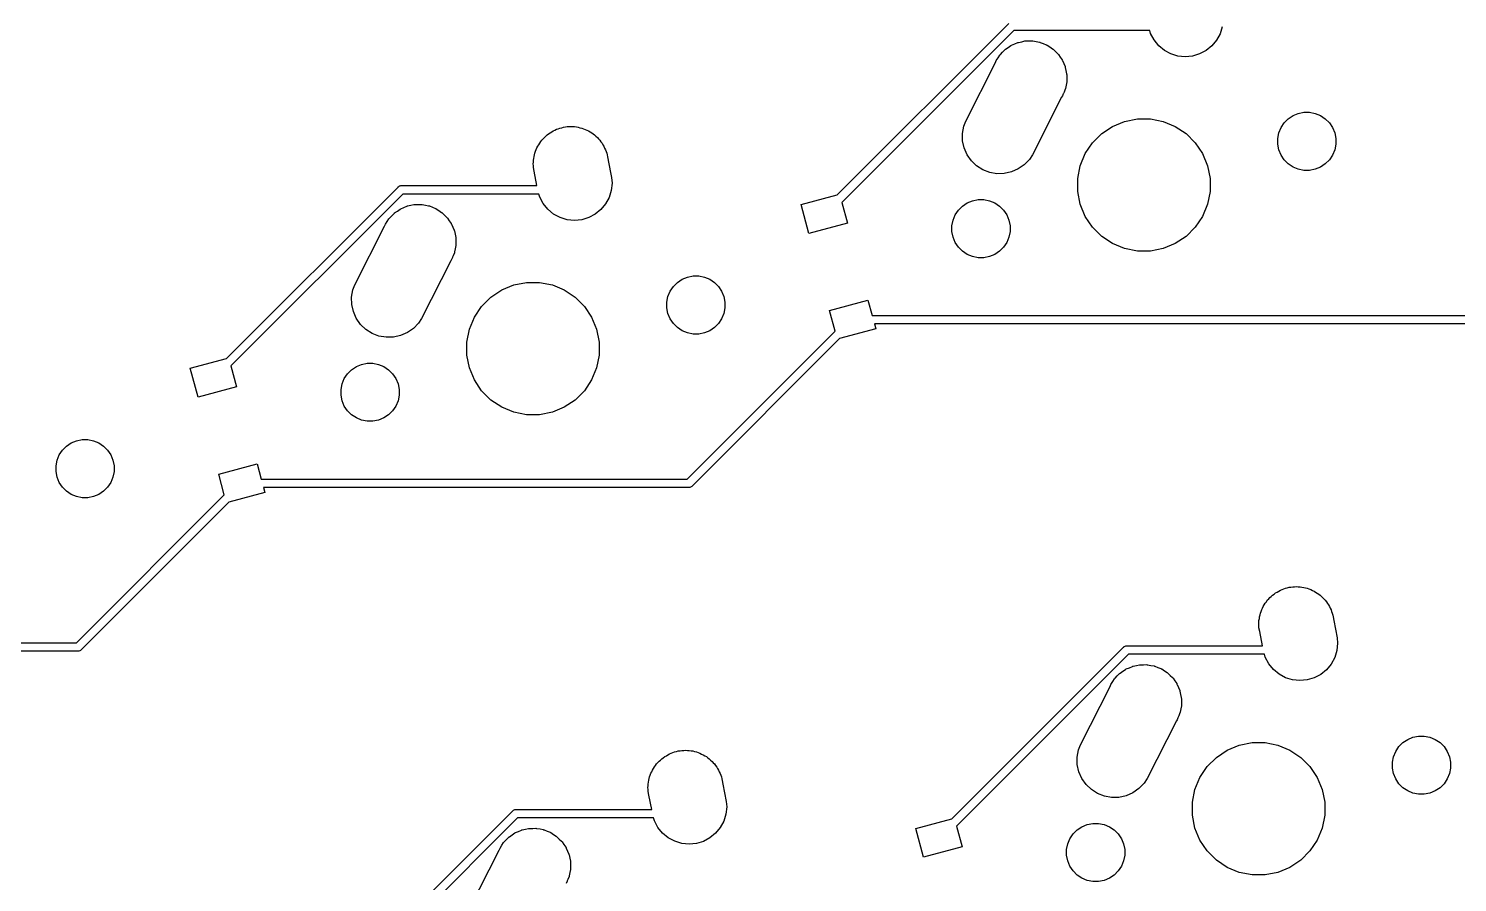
# Model space of a CAD drawing. Extents: x -26.1 to -7.5, y -7.6 to -2.3.
# Drawn here: x -12.847 to -11.153, y -5.141 to -4.128 of the extents above; entities that cross this region are included whole.
import ezdxf

# ---------------------------------------------------------------- set-up
doc = ezdxf.new("R2010")
doc.units = 0
doc.header["$MEASUREMENT"] = 0
doc.layers.add('BLACK', color=7, linetype='CONTINUOUS')

msp = doc.modelspace()

# ---------------------------------------------------------------- linework, layer by layer
at = {"layer": 'BLACK', "linetype": 'CONTINUOUS'}
for p, q in [((-11.8884, -4.32536), (-11.6849, -4.12182)), ((-11.6791, -4.13018), (-11.883, -4.33411)), ((-11.5178, -4.13018), (-11.6791, -4.13018)), ((-11.5168, -4.1338), (-11.5178, -4.13018)), ((-11.5127, -4.14151), (-11.5168, -4.1338)), ((-11.4345, -4.13408), (-11.4387, -4.14176)), ((-11.432, -4.12574), (-11.4345, -4.13408)), ((-11.6889, -4.15247), (-11.6856, -4.15031)), ((-11.6856, -4.15031), (-11.6824, -4.14808)), ((-11.6824, -4.14808), (-11.682, -4.14789)), ((-11.682, -4.14789), (-11.6816, -4.14763)), ((-11.6816, -4.14763), (-11.678, -4.14614)), ((-11.678, -4.14614), (-11.6744, -4.14457)), ((-11.6744, -4.14457), (-11.674, -4.14447)), ((-11.674, -4.14447), (-11.6735, -4.14429)), ((-11.6735, -4.14429), (-11.6697, -4.14353)), ((-11.6697, -4.14353), (-11.6659, -4.14269)), ((-11.6659, -4.14269), (-11.6655, -4.14268)), ((-11.6655, -4.14268), (-11.665, -4.14258)), ((-11.665, -4.14258), (-11.6611, -4.14258)), ((-11.6611, -4.14258), (-11.6572, -4.1425)), ((-11.6572, -4.1425), (-11.6567, -4.14258)), ((-11.6567, -4.14258), (-11.6563, -4.14258)), ((-11.6563, -4.14258), (-11.6524, -4.14334)), ((-11.6524, -4.14334), (-11.6486, -4.14402)), ((-11.6486, -4.14402), (-11.6482, -4.14419)), ((-11.6482, -4.14419), (-11.6477, -4.14429)), ((-11.6477, -4.14429), (-11.6441, -4.14578)), ((-11.6441, -4.14578), (-11.6405, -4.14719)), ((-11.6405, -4.14719), (-11.6401, -4.14744)), ((-11.6401, -4.14744), (-11.6396, -4.14763)), ((-11.6396, -4.14763), (-11.6364, -4.14979)), ((-11.6364, -4.14979), (-11.6331, -4.15188)), ((-11.5072, -4.14828), (-11.5127, -4.14151)), ((-11.5004, -4.15383), (-11.5072, -4.14828)), ((-11.4442, -4.14849), (-11.451, -4.154)), ((-11.4387, -4.14176), (-11.4442, -4.14849)), ((-11.736, -4.23765), (-11.7009, -4.16835)), ((-11.7009, -4.16835), (-11.6999, -4.1659)), ((-11.6999, -4.1659), (-11.6977, -4.16266)), ((-11.6977, -4.16266), (-11.6956, -4.15938)), ((-11.6956, -4.15938), (-11.6953, -4.15904)), ((-11.6953, -4.15904), (-11.695, -4.15864)), ((-11.695, -4.15864), (-11.6923, -4.15589)), ((-11.6923, -4.15589), (-11.6896, -4.15308)), ((-11.6896, -4.15308), (-11.6892, -4.15281)), ((-11.6892, -4.15281), (-11.6889, -4.15247)), ((-11.6331, -4.15188), (-11.6328, -4.15221)), ((-11.6328, -4.15221), (-11.6324, -4.15247)), ((-11.6324, -4.15247), (-11.6296, -4.15522)), ((-11.6296, -4.15522), (-11.6268, -4.15791)), ((-11.6268, -4.15791), (-11.6266, -4.1583)), ((-11.6266, -4.1583), (-11.6262, -4.15864)), ((-11.6262, -4.15864), (-11.6241, -4.16188)), ((-11.6241, -4.16188), (-11.6218, -4.16506)), ((-11.6218, -4.16506), (-11.6216, -4.1655)), ((-11.6216, -4.1655), (-11.6214, -4.1659)), ((-11.6214, -4.1659), (-11.6199, -4.16949)), ((-11.4927, -4.15797), (-11.5004, -4.15383)), ((-11.4844, -4.16053), (-11.4927, -4.15797)), ((-11.4757, -4.16142), (-11.4844, -4.16053)), ((-11.467, -4.16059), (-11.4757, -4.16142)), ((-11.4587, -4.15809), (-11.467, -4.16059)), ((-11.451, -4.154), (-11.4587, -4.15809)), ((-11.6199, -4.16949), (-11.6183, -4.17305)), ((-11.6183, -4.17305), (-11.6182, -4.17352)), ((-11.6182, -4.17352), (-11.618, -4.17396)), ((-11.618, -4.17396), (-11.6173, -4.17777)), ((-11.6173, -4.17777), (-11.6164, -4.18157)), ((-11.6164, -4.18157), (-11.6164, -4.18204)), ((-11.6164, -4.18204), (-11.6163, -4.18251)), ((-11.6163, -4.18251), (-11.6163, -4.1864)), ((-11.618, -4.19979), (-11.6195, -4.20339)), ((-11.6179, -4.19933), (-11.618, -4.19979)), ((-11.6178, -4.19888), (-11.6179, -4.19933)), ((-11.6171, -4.19505), (-11.6178, -4.19888)), ((-11.6163, -4.19124), (-11.6171, -4.19505)), ((-11.6163, -4.1864), (-11.6162, -4.19029)), ((-11.6162, -4.19029), (-11.6163, -4.19076)), ((-11.6163, -4.19076), (-11.6163, -4.19124)), ((-11.6223, -4.20928), (-11.657, -4.27773)), ((-11.6214, -4.20786), (-11.6223, -4.20928)), ((-11.6204, -4.2054), (-11.6214, -4.20786)), ((-11.6201, -4.20497), (-11.6204, -4.2054)), ((-11.6195, -4.20339), (-11.6201, -4.20497)), ((-11.5477, -4.23803), (-11.5325, -4.23502)), ((-11.5325, -4.23502), (-11.5171, -4.23502)), ((-11.5171, -4.23502), (-11.5019, -4.23803)), ((-11.3584, -4.23979), (-11.3536, -4.23499)), ((-11.3536, -4.23499), (-11.3479, -4.23122)), ((-11.3479, -4.23122), (-11.3417, -4.22863)), ((-11.3417, -4.22863), (-11.335, -4.2273)), ((-11.335, -4.2273), (-11.3282, -4.2273)), ((-11.3282, -4.2273), (-11.3216, -4.22863)), ((-11.3216, -4.22863), (-11.3153, -4.23122)), ((-11.3153, -4.23122), (-11.3096, -4.23499)), ((-11.3096, -4.23499), (-11.3048, -4.23979)), ((-12.2326, -4.25416), (-12.2308, -4.2529)), ((-12.2308, -4.2529), (-12.229, -4.25147)), ((-12.229, -4.25147), (-12.2271, -4.25049)), ((-12.2271, -4.25049), (-12.2254, -4.24931)), ((-12.2254, -4.24931), (-12.2233, -4.24845)), ((-12.2233, -4.24845), (-12.2213, -4.24739)), ((-12.2213, -4.24739), (-12.2193, -4.24678)), ((-12.2193, -4.24678), (-12.2173, -4.24597)), ((-12.2173, -4.24597), (-12.2151, -4.24553)), ((-12.2151, -4.24553), (-12.2129, -4.24488)), ((-12.2129, -4.24488), (-12.2108, -4.24468)), ((-12.2108, -4.24468), (-12.2088, -4.24427)), ((-12.2088, -4.24427), (-12.2065, -4.24427)), ((-12.2065, -4.24427), (-12.2043, -4.24406)), ((-12.2043, -4.24406), (-12.2022, -4.24427)), ((-12.2022, -4.24427), (-12.2, -4.24427)), ((-12.2, -4.24427), (-12.1978, -4.24471)), ((-12.1978, -4.24471), (-12.1956, -4.24494)), ((-12.1956, -4.24494), (-12.1936, -4.24556)), ((-12.1936, -4.24556), (-12.1915, -4.24597)), ((-12.1915, -4.24597), (-12.1894, -4.24684)), ((-12.1894, -4.24684), (-12.1872, -4.2475)), ((-12.1872, -4.2475), (-12.1854, -4.2485)), ((-12.1854, -4.2485), (-12.1834, -4.24931)), ((-12.1834, -4.24931), (-12.1815, -4.25057)), ((-12.1815, -4.25057), (-12.1796, -4.25164)), ((-12.1796, -4.25164), (-12.1779, -4.25299)), ((-12.1779, -4.25299), (-12.1762, -4.25416)), ((-11.7399, -4.25233), (-11.7384, -4.24374)), ((-11.7398, -4.26105), (-11.7399, -4.25233)), ((-11.7384, -4.24374), (-11.736, -4.23765)), ((-11.5858, -4.26347), (-11.5748, -4.25254)), ((-11.5748, -4.25254), (-11.562, -4.24395)), ((-11.562, -4.24395), (-11.5477, -4.23803)), ((-11.5019, -4.23803), (-11.4876, -4.24395)), ((-11.4876, -4.24395), (-11.4748, -4.25254)), ((-11.4748, -4.25254), (-11.4638, -4.26347)), ((-11.3661, -4.25836), (-11.3647, -4.2517)), ((-11.3647, -4.2517), (-11.3621, -4.24543)), ((-11.3621, -4.24543), (-11.3584, -4.23979)), ((-11.3048, -4.23979), (-11.3011, -4.24543)), ((-11.3011, -4.24543), (-11.2985, -4.2517)), ((-11.2985, -4.2517), (-11.2972, -4.25836)), ((-12.2455, -4.27139), (-12.2445, -4.26953)), ((-12.2445, -4.26953), (-12.2437, -4.26758)), ((-12.2437, -4.26758), (-12.2424, -4.2657)), ((-12.2424, -4.2657), (-12.2413, -4.26371)), ((-12.2413, -4.26371), (-12.24, -4.26208)), ((-12.24, -4.26208), (-12.2388, -4.26033)), ((-12.2388, -4.26033), (-12.2372, -4.25873)), ((-12.2372, -4.25873), (-12.2358, -4.25699)), ((-12.2358, -4.25699), (-12.2341, -4.25565)), ((-12.2341, -4.25565), (-12.2326, -4.25416)), ((-12.1762, -4.25416), (-12.1746, -4.25576)), ((-12.1746, -4.25576), (-12.1728, -4.2572)), ((-12.1728, -4.2572), (-12.1715, -4.25884)), ((-12.1715, -4.25884), (-12.17, -4.26033)), ((-12.17, -4.26033), (-12.1687, -4.26221)), ((-12.1687, -4.26221), (-12.1673, -4.26396)), ((-12.1673, -4.26396), (-12.1663, -4.26583)), ((-12.1663, -4.26583), (-12.1652, -4.26758)), ((-12.1652, -4.26758), (-12.1643, -4.26967)), ((-12.1643, -4.26967), (-12.1632, -4.27167)), ((-11.7379, -4.26957), (-11.7398, -4.26105)), ((-11.7344, -4.27756), (-11.7379, -4.26957)), ((-11.5944, -4.27633), (-11.5858, -4.26347)), ((-11.4638, -4.26347), (-11.4552, -4.27633)), ((-11.3661, -4.26514), (-11.3661, -4.25836)), ((-11.3647, -4.2718), (-11.3661, -4.26514)), ((-11.2972, -4.26514), (-11.2985, -4.2718)), ((-11.2972, -4.25836), (-11.2972, -4.26514)), ((-12.2489, -4.28841), (-12.2487, -4.28631)), ((-12.2487, -4.2842), (-12.2483, -4.28198)), ((-12.2487, -4.28631), (-12.2487, -4.2842)), ((-12.2483, -4.28198), (-12.248, -4.27973)), ((-12.248, -4.27973), (-12.2474, -4.27771)), ((-12.2474, -4.27771), (-12.247, -4.27564)), ((-12.247, -4.27564), (-12.2461, -4.27355)), ((-12.2461, -4.27355), (-12.2455, -4.27139)), ((-12.1632, -4.27167), (-12.1626, -4.27369)), ((-12.1626, -4.27369), (-12.1618, -4.27564)), ((-12.1618, -4.27564), (-12.1614, -4.27786)), ((-12.1614, -4.27786), (-12.1614, -4.27793)), ((-12.1614, -4.27793), (-12.161, -4.27998)), ((-12.161, -4.27998), (-12.1601, -4.2842)), ((-12.1601, -4.2842), (-12.1601, -4.28428)), ((-12.1601, -4.28428), (-12.1561, -4.30467)), ((-11.7294, -4.28471), (-11.7344, -4.27756)), ((-11.7231, -4.29074), (-11.7294, -4.28471)), ((-11.6606, -4.28324), (-11.6666, -4.28954)), ((-11.657, -4.27773), (-11.6606, -4.28324)), ((-11.6003, -4.29062), (-11.5944, -4.27633)), ((-11.4552, -4.27633), (-11.4493, -4.29062)), ((-11.3621, -4.27807), (-11.3647, -4.2718)), ((-11.3584, -4.28371), (-11.3621, -4.27807)), ((-11.3536, -4.28851), (-11.3584, -4.28371)), ((-11.3048, -4.28371), (-11.3096, -4.28851)), ((-11.3011, -4.27807), (-11.3048, -4.28371)), ((-11.2985, -4.2718), (-11.3011, -4.27807)), ((-12.2487, -4.29066), (-12.2489, -4.28841)), ((-12.2487, -4.29293), (-12.2487, -4.29066)), ((-12.2479, -4.29714), (-12.2487, -4.29293)), ((-12.2445, -4.3143), (-12.2479, -4.29714)), ((-11.7157, -4.29544), (-11.7231, -4.29074)), ((-11.7076, -4.2986), (-11.7157, -4.29544)), ((-11.699, -4.30012), (-11.7076, -4.2986)), ((-11.6903, -4.29993), (-11.699, -4.30012)), ((-11.6817, -4.29805), (-11.6903, -4.29993)), ((-11.6737, -4.29454), (-11.6817, -4.29805)), ((-11.6666, -4.28954), (-11.6737, -4.29454)), ((-11.6033, -4.30578), (-11.6003, -4.29062)), ((-11.4493, -4.29062), (-11.4463, -4.30578)), ((-11.3479, -4.29228), (-11.3536, -4.28851)), ((-11.3417, -4.29488), (-11.3479, -4.29228)), ((-11.335, -4.2962), (-11.3417, -4.29488)), ((-11.3282, -4.2962), (-11.335, -4.2962)), ((-11.3216, -4.29488), (-11.3282, -4.2962)), ((-11.3153, -4.29228), (-11.3216, -4.29488)), ((-11.3096, -4.28851), (-11.3153, -4.29228)), ((-12.6129, -4.51947), (-12.4093, -4.31593)), ((-12.4093, -4.31593), (-12.4092, -4.31574)), ((-12.4092, -4.31574), (-12.4084, -4.31512)), ((-12.4084, -4.31512), (-12.4076, -4.31465)), ((-12.4076, -4.31465), (-12.4066, -4.31437)), ((-12.4066, -4.31437), (-12.4059, -4.3143)), ((-12.4059, -4.3143), (-12.4056, -4.31427)), ((-12.4056, -4.31427), (-12.4054, -4.3143)), ((-12.4054, -4.3143), (-12.2445, -4.3143)), ((-12.1564, -4.31986), (-12.159, -4.3282)), ((-12.1555, -4.31118), (-12.1564, -4.31986)), ((-12.1561, -4.30467), (-12.1555, -4.31118)), ((-11.6033, -4.32125), (-11.6033, -4.30578)), ((-11.4463, -4.30578), (-11.4463, -4.32125)), ((-12.4036, -4.3243), (-12.6075, -4.52823)), ((-12.2423, -4.3243), (-12.4036, -4.3243)), ((-12.398, -4.3384), (-12.3942, -4.33764)), ((-12.3942, -4.33764), (-12.3904, -4.3368)), ((-12.3904, -4.3368), (-12.3899, -4.33679)), ((-12.3899, -4.33679), (-12.3894, -4.3367)), ((-12.3894, -4.3367), (-12.3855, -4.3367)), ((-12.3855, -4.3367), (-12.3817, -4.33662)), ((-12.3817, -4.33662), (-12.3812, -4.3367)), ((-12.3812, -4.3367), (-12.3807, -4.3367)), ((-12.3807, -4.3367), (-12.3769, -4.33746)), ((-12.3769, -4.33746), (-12.3731, -4.33813)), ((-12.2412, -4.32792), (-12.2423, -4.3243)), ((-12.2371, -4.33563), (-12.2412, -4.32792)), ((-12.2316, -4.34239), (-12.2371, -4.33563)), ((-12.1631, -4.33588), (-12.1687, -4.3426)), ((-12.159, -4.3282), (-12.1631, -4.33588)), ((-11.9312, -4.33683), (-11.8884, -4.32536)), ((-11.9221, -4.37105), (-11.9312, -4.33683)), ((-11.883, -4.33411), (-11.8764, -4.35882)), ((-11.7399, -4.33852), (-11.7343, -4.33475)), ((-11.7343, -4.33475), (-11.728, -4.33215)), ((-11.728, -4.33215), (-11.7214, -4.33083)), ((-11.7214, -4.33083), (-11.7146, -4.33083)), ((-11.7146, -4.33083), (-11.7079, -4.33215)), ((-11.7079, -4.33215), (-11.7017, -4.33475)), ((-11.7017, -4.33475), (-11.696, -4.33852)), ((-11.6003, -4.33641), (-11.6033, -4.32125)), ((-11.5944, -4.3507), (-11.6003, -4.33641)), ((-11.4493, -4.33641), (-11.4552, -4.3507)), ((-11.4463, -4.32125), (-11.4493, -4.33641)), ((-12.4222, -4.35677), (-12.4201, -4.3535)), ((-12.4201, -4.3535), (-12.4197, -4.35315)), ((-12.4197, -4.35315), (-12.4195, -4.35276)), ((-12.4195, -4.35276), (-12.4167, -4.35)), ((-12.4167, -4.35), (-12.414, -4.3472)), ((-12.414, -4.3472), (-12.4136, -4.34692)), ((-12.4136, -4.34692), (-12.4133, -4.34659)), ((-12.4133, -4.34659), (-12.4101, -4.34442)), ((-12.4101, -4.34442), (-12.4069, -4.3422)), ((-12.4069, -4.3422), (-12.4064, -4.342)), ((-12.4064, -4.342), (-12.406, -4.34174)), ((-12.406, -4.34174), (-12.4025, -4.34025)), ((-12.4025, -4.34025), (-12.3989, -4.33869)), ((-12.3989, -4.33869), (-12.3984, -4.33858)), ((-12.3984, -4.33858), (-12.398, -4.3384)), ((-12.3731, -4.33813), (-12.3726, -4.33831)), ((-12.3726, -4.33831), (-12.3721, -4.3384)), ((-12.3721, -4.3384), (-12.3686, -4.33989)), ((-12.3686, -4.33989), (-12.3649, -4.3413)), ((-12.3649, -4.3413), (-12.3645, -4.34156)), ((-12.3645, -4.34156), (-12.3641, -4.34174)), ((-12.3641, -4.34174), (-12.3609, -4.3439)), ((-12.3609, -4.3439), (-12.3576, -4.34599)), ((-12.3576, -4.34599), (-12.3572, -4.34632)), ((-12.3572, -4.34632), (-12.3568, -4.34659)), ((-12.3568, -4.34659), (-12.3541, -4.34934)), ((-12.3541, -4.34934), (-12.3513, -4.35203)), ((-12.3513, -4.35203), (-12.351, -4.35242)), ((-12.351, -4.35242), (-12.3507, -4.35276)), ((-12.3507, -4.35276), (-12.3485, -4.35599)), ((-12.2249, -4.34795), (-12.2316, -4.34239)), ((-12.2172, -4.35209), (-12.2249, -4.34795)), ((-12.2089, -4.35465), (-12.2172, -4.35209)), ((-12.2002, -4.35553), (-12.2089, -4.35465)), ((-12.1915, -4.35471), (-12.2002, -4.35553)), ((-12.1831, -4.3522), (-12.1915, -4.35471)), ((-12.1754, -4.34812), (-12.1831, -4.3522)), ((-12.1687, -4.3426), (-12.1754, -4.34812)), ((-11.7511, -4.35523), (-11.7485, -4.34896)), ((-11.7485, -4.34896), (-11.7447, -4.34332)), ((-11.7447, -4.34332), (-11.7399, -4.33852)), ((-11.696, -4.33852), (-11.6912, -4.34332)), ((-11.6912, -4.34332), (-11.6875, -4.34896)), ((-11.6875, -4.34896), (-11.6849, -4.35523)), ((-11.5858, -4.36356), (-11.5944, -4.3507)), ((-11.4552, -4.3507), (-11.4638, -4.36356)), ((-12.4605, -4.43176), (-12.4253, -4.36247)), ((-12.4253, -4.36247), (-12.4243, -4.36001)), ((-12.4243, -4.36001), (-12.4222, -4.35677)), ((-12.3485, -4.35599), (-12.3463, -4.35918)), ((-12.3463, -4.35918), (-12.3461, -4.35961)), ((-12.3461, -4.35961), (-12.3458, -4.36001)), ((-12.3458, -4.36001), (-12.3443, -4.3636)), ((-12.3443, -4.3636), (-12.3428, -4.36716)), ((-12.3428, -4.36716), (-12.3427, -4.36763)), ((-12.3427, -4.36763), (-12.3425, -4.36807)), ((-12.3425, -4.36807), (-12.3417, -4.37189)), ((-11.8764, -4.35882), (-11.9221, -4.37105)), ((-11.7524, -4.36189), (-11.7511, -4.35523)), ((-11.7524, -4.36867), (-11.7524, -4.36189)), ((-11.7511, -4.37533), (-11.7524, -4.36867)), ((-11.6849, -4.35523), (-11.6835, -4.36189)), ((-11.6835, -4.36867), (-11.6849, -4.37533)), ((-11.6835, -4.36189), (-11.6835, -4.36867)), ((-11.5748, -4.37449), (-11.5858, -4.36356)), ((-11.4638, -4.36356), (-11.4748, -4.37449)), ((-12.3417, -4.37189), (-12.3409, -4.37568)), ((-12.3408, -4.38535), (-12.3415, -4.38917)), ((-12.3409, -4.37568), (-12.3409, -4.37616)), ((-12.3409, -4.37616), (-12.3408, -4.37663)), ((-12.3408, -4.37663), (-12.3408, -4.38052)), ((-12.3408, -4.38052), (-12.3407, -4.3844)), ((-12.3407, -4.3844), (-12.3408, -4.38487)), ((-12.3408, -4.38487), (-12.3408, -4.38535)), ((-11.7485, -4.3816), (-11.7511, -4.37533)), ((-11.7447, -4.38724), (-11.7485, -4.3816)), ((-11.7399, -4.39204), (-11.7447, -4.38724)), ((-11.6912, -4.38724), (-11.696, -4.39204)), ((-11.6875, -4.3816), (-11.6912, -4.38724)), ((-11.6849, -4.37533), (-11.6875, -4.3816)), ((-11.562, -4.38308), (-11.5748, -4.37449)), ((-11.5477, -4.389), (-11.562, -4.38308)), ((-11.4876, -4.38308), (-11.5019, -4.389)), ((-11.4748, -4.37449), (-11.4876, -4.38308)), ((-12.3468, -4.40339), (-12.3815, -4.47184)), ((-12.3458, -4.40197), (-12.3468, -4.40339)), ((-12.3448, -4.39951), (-12.3458, -4.40197)), ((-12.3446, -4.39909), (-12.3448, -4.39951)), ((-12.344, -4.3975), (-12.3446, -4.39909)), ((-12.3425, -4.39391), (-12.344, -4.3975)), ((-12.3424, -4.39344), (-12.3425, -4.39391)), ((-12.3422, -4.393), (-12.3424, -4.39344)), ((-12.3415, -4.38917), (-12.3422, -4.393)), ((-11.7343, -4.39581), (-11.7399, -4.39204)), ((-11.728, -4.3984), (-11.7343, -4.39581)), ((-11.7214, -4.39973), (-11.728, -4.3984)), ((-11.7146, -4.39973), (-11.7214, -4.39973)), ((-11.7079, -4.3984), (-11.7146, -4.39973)), ((-11.7017, -4.39581), (-11.7079, -4.3984)), ((-11.696, -4.39204), (-11.7017, -4.39581)), ((-11.5325, -4.39202), (-11.5477, -4.389)), ((-11.5171, -4.39202), (-11.5325, -4.39202)), ((-11.5019, -4.389), (-11.5171, -4.39202)), ((-12.0661, -4.42274), (-12.0594, -4.42142)), ((-12.0594, -4.42142), (-12.0527, -4.42142)), ((-12.0527, -4.42142), (-12.046, -4.42274)), ((-12.4644, -4.44645), (-12.4629, -4.43785)), ((-12.4629, -4.43785), (-12.4605, -4.43176)), ((-12.2993, -4.44665), (-12.2864, -4.43806)), ((-12.2864, -4.43806), (-12.2721, -4.43215)), ((-12.2721, -4.43215), (-12.257, -4.42913)), ((-12.257, -4.42913), (-12.2415, -4.42913)), ((-12.2415, -4.42913), (-12.2263, -4.43215)), ((-12.2263, -4.43215), (-12.2121, -4.43806)), ((-12.2121, -4.43806), (-12.1992, -4.44665)), ((-12.0892, -4.44582), (-12.0866, -4.43955)), ((-12.0866, -4.43955), (-12.0828, -4.43391)), ((-12.0828, -4.43391), (-12.078, -4.42911)), ((-12.078, -4.42911), (-12.0724, -4.42534)), ((-12.0724, -4.42534), (-12.0661, -4.42274)), ((-12.046, -4.42274), (-12.0397, -4.42534)), ((-12.0397, -4.42534), (-12.0341, -4.42911)), ((-12.0341, -4.42911), (-12.0293, -4.43391)), ((-12.0293, -4.43391), (-12.0255, -4.43955)), ((-12.0255, -4.43955), (-12.0229, -4.44582)), ((-12.4642, -4.45517), (-12.4644, -4.44645)), ((-12.4623, -4.46369), (-12.4642, -4.45517)), ((-12.3102, -4.45759), (-12.2993, -4.44665)), ((-12.1992, -4.44665), (-12.1883, -4.45759)), ((-12.0905, -4.45247), (-12.0892, -4.44582)), ((-12.0905, -4.45926), (-12.0905, -4.45247)), ((-12.0229, -4.44582), (-12.0216, -4.45247)), ((-12.0216, -4.45247), (-12.0216, -4.45926)), ((-11.8976, -4.46232), (-11.852, -4.45009)), ((-11.852, -4.45009), (-11.8471, -4.46832)), ((-12.4588, -4.47167), (-12.4623, -4.46369)), ((-12.4538, -4.47882), (-12.4588, -4.47167)), ((-12.3815, -4.47184), (-12.385, -4.47735)), ((-12.3247, -4.48473), (-12.3188, -4.47045)), ((-12.3188, -4.47045), (-12.3102, -4.45759)), ((-12.1883, -4.45759), (-12.1797, -4.47045)), ((-12.1797, -4.47045), (-12.1738, -4.48473)), ((-12.0892, -4.46591), (-12.0905, -4.45926)), ((-12.0866, -4.47218), (-12.0892, -4.46591)), ((-12.0828, -4.47783), (-12.0866, -4.47218)), ((-12.0255, -4.47218), (-12.0293, -4.47783)), ((-12.0229, -4.46591), (-12.0255, -4.47218)), ((-12.0216, -4.45926), (-12.0229, -4.46591)), ((-11.891, -4.48703), (-11.8976, -4.46232)), ((-11.8471, -4.46832), (-10.8372, -4.46832)), ((-12.4475, -4.48486), (-12.4538, -4.47882)), ((-12.4401, -4.48955), (-12.4475, -4.48486)), ((-12.432, -4.49272), (-12.4401, -4.48955)), ((-12.3982, -4.48865), (-12.4062, -4.49216)), ((-12.391, -4.48365), (-12.3982, -4.48865)), ((-12.385, -4.47735), (-12.391, -4.48365)), ((-12.3277, -4.4999), (-12.3247, -4.48473)), ((-12.1738, -4.48473), (-12.1707, -4.4999)), ((-12.078, -4.48262), (-12.0828, -4.47783)), ((-12.0724, -4.48639), (-12.078, -4.48262)), ((-12.0661, -4.48899), (-12.0724, -4.48639)), ((-12.0664, -4.66243), (-11.891, -4.48703)), ((-12.0594, -4.49031), (-12.0661, -4.48899)), ((-12.0527, -4.49031), (-12.0594, -4.49031)), ((-12.046, -4.48899), (-12.0527, -4.49031)), ((-12.0397, -4.48639), (-12.046, -4.48899)), ((-12.0341, -4.48262), (-12.0397, -4.48639)), ((-12.0293, -4.47783), (-12.0341, -4.48262)), ((-11.8428, -4.48432), (-11.8856, -4.49579)), ((-10.8345, -4.47832), (-11.8444, -4.47832)), ((-11.8444, -4.47832), (-11.8428, -4.48432)), ((-12.4234, -4.49423), (-12.432, -4.49272)), ((-12.4147, -4.49405), (-12.4234, -4.49423)), ((-12.4062, -4.49216), (-12.4147, -4.49405)), ((-12.3277, -4.51536), (-12.3277, -4.4999)), ((-12.1707, -4.4999), (-12.1707, -4.51536)), ((-11.8856, -4.49579), (-12.0606, -4.6708)), ((-12.6557, -4.53094), (-12.6129, -4.51947)), ((-12.3247, -4.53053), (-12.3277, -4.51536)), ((-12.1707, -4.51536), (-12.1738, -4.53053)), ((-12.6465, -4.56517), (-12.6557, -4.53094)), ((-12.6075, -4.52823), (-12.6009, -4.55294)), ((-12.473, -4.54308), (-12.4692, -4.53743)), ((-12.4692, -4.53743), (-12.4644, -4.53264)), ((-12.4644, -4.53264), (-12.4587, -4.52887)), ((-12.4587, -4.52887), (-12.4525, -4.52627)), ((-12.4525, -4.52627), (-12.4458, -4.52494)), ((-12.4458, -4.52494), (-12.439, -4.52494)), ((-12.439, -4.52494), (-12.4324, -4.52627)), ((-12.4324, -4.52627), (-12.4261, -4.52887)), ((-12.4261, -4.52887), (-12.4205, -4.53264)), ((-12.4205, -4.53264), (-12.4157, -4.53743)), ((-12.4157, -4.53743), (-12.4119, -4.54308)), ((-12.3188, -4.54481), (-12.3247, -4.53053)), ((-12.1738, -4.53053), (-12.1797, -4.54481)), ((-12.6009, -4.55294), (-12.6465, -4.56517)), ((-12.4769, -4.556), (-12.4755, -4.54935)), ((-12.4769, -4.56279), (-12.4769, -4.556)), ((-12.4755, -4.54935), (-12.473, -4.54308)), ((-12.4119, -4.54308), (-12.4093, -4.54935)), ((-12.4093, -4.54935), (-12.408, -4.556)), ((-12.408, -4.556), (-12.408, -4.56279)), ((-12.3102, -4.55767), (-12.3188, -4.54481)), ((-12.2993, -4.5686), (-12.3102, -4.55767)), ((-12.1883, -4.55767), (-12.1992, -4.5686)), ((-12.1797, -4.54481), (-12.1883, -4.55767)), ((-12.4755, -4.56944), (-12.4769, -4.56279)), ((-12.473, -4.57571), (-12.4755, -4.56944)), ((-12.4093, -4.56944), (-12.4119, -4.57571)), ((-12.408, -4.56279), (-12.4093, -4.56944)), ((-12.2864, -4.5772), (-12.2993, -4.5686)), ((-12.1992, -4.5686), (-12.2121, -4.5772)), ((-12.4692, -4.58135), (-12.473, -4.57571)), ((-12.4644, -4.58615), (-12.4692, -4.58135)), ((-12.4587, -4.58992), (-12.4644, -4.58615)), ((-12.4525, -4.59252), (-12.4587, -4.58992)), ((-12.4261, -4.58992), (-12.4324, -4.59252)), ((-12.4205, -4.58615), (-12.4261, -4.58992)), ((-12.4157, -4.58135), (-12.4205, -4.58615)), ((-12.4119, -4.57571), (-12.4157, -4.58135)), ((-12.2721, -4.58311), (-12.2864, -4.5772)), ((-12.257, -4.58613), (-12.2721, -4.58311)), ((-12.2415, -4.58613), (-12.257, -4.58613)), ((-12.2263, -4.58311), (-12.2415, -4.58613)), ((-12.2121, -4.5772), (-12.2263, -4.58311)), ((-12.4458, -4.59384), (-12.4525, -4.59252)), ((-12.439, -4.59384), (-12.4458, -4.59384)), ((-12.4324, -4.59252), (-12.439, -4.59384)), ((-12.8073, -4.62802), (-12.8025, -4.62322)), ((-12.8025, -4.62322), (-12.7968, -4.61945)), ((-12.7968, -4.61945), (-12.7905, -4.61686)), ((-12.7905, -4.61686), (-12.7839, -4.61553)), ((-12.7839, -4.61553), (-12.7771, -4.61553)), ((-12.7771, -4.61553), (-12.7704, -4.61686)), ((-12.7704, -4.61686), (-12.7642, -4.61945)), ((-12.7642, -4.61945), (-12.7585, -4.62322)), ((-12.7585, -4.62322), (-12.7537, -4.62802)), ((-12.8149, -4.64659), (-12.8136, -4.63993)), ((-12.8136, -4.63993), (-12.811, -4.63366)), ((-12.811, -4.63366), (-12.8073, -4.62802)), ((-12.7537, -4.62802), (-12.75, -4.63366)), ((-12.75, -4.63366), (-12.7474, -4.63993)), ((-12.7474, -4.63993), (-12.746, -4.64659)), ((-12.8149, -4.65337), (-12.8149, -4.64659)), ((-12.8136, -4.66003), (-12.8149, -4.65337)), ((-12.746, -4.65337), (-12.7474, -4.66003)), ((-12.746, -4.64659), (-12.746, -4.65337)), ((-12.622, -4.65644), (-12.5764, -4.64421)), ((-12.6154, -4.68114), (-12.622, -4.65644)), ((-12.5764, -4.64421), (-12.5715, -4.66243)), ((-12.811, -4.6663), (-12.8136, -4.66003)), ((-12.8073, -4.67194), (-12.811, -4.6663)), ((-12.8025, -4.67674), (-12.8073, -4.67194)), ((-12.7968, -4.68051), (-12.8025, -4.67674)), ((-12.7585, -4.67674), (-12.7642, -4.68051)), ((-12.7537, -4.67194), (-12.7585, -4.67674)), ((-12.75, -4.6663), (-12.7537, -4.67194)), ((-12.7474, -4.66003), (-12.75, -4.6663)), ((-12.5715, -4.66243), (-12.0664, -4.66243)), ((-12.0646, -4.67243), (-12.5689, -4.67243)), ((-12.5689, -4.67243), (-12.5672, -4.67843)), ((-12.0643, -4.67246), (-12.0646, -4.67243)), ((-12.0641, -4.67243), (-12.0643, -4.67246)), ((-12.0633, -4.67236), (-12.0641, -4.67243)), ((-12.0624, -4.67208), (-12.0633, -4.67236)), ((-12.0615, -4.67161), (-12.0624, -4.67208)), ((-12.0608, -4.67099), (-12.0615, -4.67161)), ((-12.0606, -4.6708), (-12.0608, -4.67099)), ((-12.7905, -4.68311), (-12.7968, -4.68051)), ((-12.7908, -4.85655), (-12.6154, -4.68114)), ((-12.7839, -4.68443), (-12.7905, -4.68311)), ((-12.61, -4.6899), (-12.7851, -4.86491)), ((-12.7771, -4.68443), (-12.7839, -4.68443)), ((-12.7704, -4.68311), (-12.7771, -4.68443)), ((-12.7642, -4.68051), (-12.7704, -4.68311)), ((-12.5672, -4.67843), (-12.61, -4.6899)), ((-11.3667, -4.79637), (-11.3649, -4.7952)), ((-11.3649, -4.7952), (-11.3629, -4.79433)), ((-11.3629, -4.79433), (-11.3609, -4.79327)), ((-11.3609, -4.79327), (-11.3588, -4.79267)), ((-11.3588, -4.79267), (-11.3569, -4.79186)), ((-11.3569, -4.79186), (-11.3547, -4.79142)), ((-11.3547, -4.79142), (-11.3525, -4.79077)), ((-11.3525, -4.79077), (-11.3504, -4.79057)), ((-11.3504, -4.79057), (-11.3483, -4.79016)), ((-11.3483, -4.79016), (-11.3461, -4.79016)), ((-11.3461, -4.79016), (-11.3438, -4.78994)), ((-11.3438, -4.78994), (-11.3417, -4.79016)), ((-11.3417, -4.79016), (-11.3396, -4.79016)), ((-11.3396, -4.79016), (-11.3374, -4.7906)), ((-11.3374, -4.7906), (-11.3351, -4.79083)), ((-11.3351, -4.79083), (-11.3331, -4.79145)), ((-11.3331, -4.79145), (-11.331, -4.79186)), ((-11.331, -4.79186), (-11.329, -4.79272)), ((-11.329, -4.79272), (-11.3268, -4.79339)), ((-11.3268, -4.79339), (-11.3249, -4.79439)), ((-11.3249, -4.79439), (-11.323, -4.7952)), ((-11.323, -4.7952), (-11.3211, -4.79645)), ((-11.3832, -4.81347), (-11.382, -4.81159)), ((-11.382, -4.81159), (-11.3809, -4.8096)), ((-11.3809, -4.8096), (-11.3795, -4.80797)), ((-11.3795, -4.80797), (-11.3784, -4.80621)), ((-11.3784, -4.80621), (-11.3768, -4.80461)), ((-11.3768, -4.80461), (-11.3753, -4.80287)), ((-11.3753, -4.80287), (-11.3737, -4.80154)), ((-11.3737, -4.80154), (-11.3722, -4.80005)), ((-11.3722, -4.80005), (-11.3703, -4.79879)), ((-11.3703, -4.79879), (-11.3686, -4.79736)), ((-11.3686, -4.79736), (-11.3667, -4.79637)), ((-11.3211, -4.79645), (-11.3191, -4.79753)), ((-11.3191, -4.79753), (-11.3175, -4.79887)), ((-11.3175, -4.79887), (-11.3157, -4.80005)), ((-11.3157, -4.80005), (-11.3141, -4.80164)), ((-11.3141, -4.80164), (-11.3124, -4.80309)), ((-11.3124, -4.80309), (-11.3111, -4.80472)), ((-11.3111, -4.80472), (-11.3096, -4.80621)), ((-11.3096, -4.80621), (-11.3083, -4.8081)), ((-11.3083, -4.8081), (-11.3069, -4.80985)), ((-11.3069, -4.80985), (-11.3059, -4.81171)), ((-11.3059, -4.81171), (-11.3047, -4.81347)), ((-11.3883, -4.83009), (-11.3878, -4.82787)), ((-11.3878, -4.82787), (-11.3876, -4.82562)), ((-11.3876, -4.82562), (-11.387, -4.8236)), ((-11.387, -4.8236), (-11.3866, -4.82153)), ((-11.3866, -4.82153), (-11.3857, -4.81944)), ((-11.3857, -4.81944), (-11.385, -4.81728)), ((-11.385, -4.81728), (-11.384, -4.81542)), ((-11.384, -4.81542), (-11.3832, -4.81347)), ((-11.3047, -4.81347), (-11.3038, -4.81556)), ((-11.3038, -4.81556), (-11.3028, -4.81756)), ((-11.3028, -4.81756), (-11.3022, -4.81958)), ((-11.3022, -4.81958), (-11.3014, -4.82153)), ((-11.3014, -4.82153), (-11.3009, -4.82375)), ((-11.3009, -4.82375), (-11.3009, -4.82382)), ((-11.3009, -4.82382), (-11.3005, -4.82587)), ((-11.3005, -4.82587), (-11.2997, -4.83009)), ((-11.3885, -4.8343), (-11.3883, -4.8322)), ((-11.3883, -4.83655), (-11.3885, -4.8343)), ((-11.3883, -4.8322), (-11.3883, -4.83009)), ((-11.3883, -4.83881), (-11.3883, -4.83655)), ((-11.3874, -4.84302), (-11.3883, -4.83881)), ((-11.3841, -4.86018), (-11.3874, -4.84302)), ((-11.2997, -4.83009), (-11.2997, -4.83016)), ((-11.2997, -4.83016), (-11.2957, -4.85056)), ((-13.296, -4.85655), (-12.7908, -4.85655)), ((-11.7524, -5.06536), (-11.5489, -4.86182)), ((-11.5489, -4.86182), (-11.5487, -4.86163)), ((-11.5487, -4.86163), (-11.548, -4.861)), ((-11.548, -4.861), (-11.5471, -4.86054)), ((-11.5471, -4.86054), (-11.5462, -4.86025)), ((-11.5462, -4.86025), (-11.5454, -4.86018)), ((-11.5454, -4.86018), (-11.5452, -4.86016)), ((-11.5452, -4.86016), (-11.5449, -4.86018)), ((-11.5449, -4.86018), (-11.3841, -4.86018)), ((-11.2951, -4.85706), (-11.296, -4.86574)), ((-11.2957, -4.85056), (-11.2951, -4.85706)), ((-12.789, -4.86655), (-13.2933, -4.86655)), ((-12.7888, -4.86657), (-12.789, -4.86655)), ((-12.7885, -4.86655), (-12.7888, -4.86657)), ((-12.7878, -4.86648), (-12.7885, -4.86655)), ((-12.7868, -4.86619), (-12.7878, -4.86648)), ((-12.786, -4.86573), (-12.7868, -4.86619)), ((-12.7852, -4.8651), (-12.786, -4.86573)), ((-12.7851, -4.86491), (-12.7852, -4.8651)), ((-11.5431, -4.87018), (-11.747, -5.07411)), ((-11.3818, -4.87018), (-11.5431, -4.87018)), ((-11.3808, -4.8738), (-11.3818, -4.87018)), ((-11.3767, -4.88151), (-11.3808, -4.8738)), ((-11.2985, -4.87408), (-11.3027, -4.88176)), ((-11.296, -4.86574), (-11.2985, -4.87408)), ((-11.559, -4.89864), (-11.5563, -4.89589)), ((-11.5563, -4.89589), (-11.5536, -4.89308)), ((-11.5536, -4.89308), (-11.5532, -4.89281)), ((-11.5532, -4.89281), (-11.5529, -4.89247)), ((-11.5529, -4.89247), (-11.5496, -4.89031)), ((-11.5496, -4.89031), (-11.5464, -4.88808)), ((-11.5464, -4.88808), (-11.546, -4.88789)), ((-11.546, -4.88789), (-11.5456, -4.88763)), ((-11.5456, -4.88763), (-11.542, -4.88614)), ((-11.542, -4.88614), (-11.5384, -4.88457)), ((-11.5384, -4.88457), (-11.538, -4.88447)), ((-11.538, -4.88447), (-11.5375, -4.88429)), ((-11.5375, -4.88429), (-11.5337, -4.88353)), ((-11.5337, -4.88353), (-11.5299, -4.88269)), ((-11.5299, -4.88269), (-11.5295, -4.88268)), ((-11.5295, -4.88268), (-11.529, -4.88258)), ((-11.529, -4.88258), (-11.5251, -4.88258)), ((-11.5251, -4.88258), (-11.5212, -4.8825)), ((-11.5212, -4.8825), (-11.5207, -4.88258)), ((-11.5207, -4.88258), (-11.5203, -4.88258)), ((-11.5203, -4.88258), (-11.5164, -4.88334)), ((-11.5164, -4.88334), (-11.5126, -4.88402)), ((-11.5126, -4.88402), (-11.5122, -4.88419)), ((-11.5122, -4.88419), (-11.5117, -4.88429)), ((-11.5117, -4.88429), (-11.5081, -4.88578)), ((-11.5081, -4.88578), (-11.5045, -4.88719)), ((-11.5045, -4.88719), (-11.5041, -4.88744)), ((-11.5041, -4.88744), (-11.5036, -4.88763)), ((-11.5036, -4.88763), (-11.5004, -4.88979)), ((-11.5004, -4.88979), (-11.4971, -4.89188)), ((-11.4971, -4.89188), (-11.4968, -4.89221)), ((-11.4968, -4.89221), (-11.4964, -4.89247)), ((-11.4964, -4.89247), (-11.4936, -4.89522)), ((-11.4936, -4.89522), (-11.4908, -4.89791)), ((-11.3712, -4.88828), (-11.3767, -4.88151)), ((-11.3644, -4.89383), (-11.3712, -4.88828)), ((-11.3567, -4.89797), (-11.3644, -4.89383)), ((-11.315, -4.894), (-11.3227, -4.89809)), ((-11.3082, -4.88849), (-11.315, -4.894)), ((-11.3027, -4.88176), (-11.3082, -4.88849)), ((-11.6, -4.97765), (-11.5649, -4.90835)), ((-11.5649, -4.90835), (-11.5639, -4.9059)), ((-11.5639, -4.9059), (-11.5617, -4.90266)), ((-11.5617, -4.90266), (-11.5596, -4.89938)), ((-11.5596, -4.89938), (-11.5593, -4.89904)), ((-11.5593, -4.89904), (-11.559, -4.89864)), ((-11.4908, -4.89791), (-11.4906, -4.8983)), ((-11.4906, -4.8983), (-11.4902, -4.89864)), ((-11.4902, -4.89864), (-11.4881, -4.90188)), ((-11.4881, -4.90188), (-11.4858, -4.90506)), ((-11.4858, -4.90506), (-11.4856, -4.9055)), ((-11.4856, -4.9055), (-11.4854, -4.9059)), ((-11.4854, -4.9059), (-11.4839, -4.90949)), ((-11.4839, -4.90949), (-11.4823, -4.91305)), ((-11.4823, -4.91305), (-11.4822, -4.91352)), ((-11.4822, -4.91352), (-11.482, -4.91396)), ((-11.482, -4.91396), (-11.4813, -4.91777)), ((-11.3484, -4.90053), (-11.3567, -4.89797)), ((-11.3397, -4.90142), (-11.3484, -4.90053)), ((-11.331, -4.90059), (-11.3397, -4.90142)), ((-11.3227, -4.89809), (-11.331, -4.90059)), ((-11.4813, -4.91777), (-11.4804, -4.92157)), ((-11.4804, -4.92157), (-11.4804, -4.92204)), ((-11.4804, -4.92204), (-11.4803, -4.92251)), ((-11.4803, -4.92251), (-11.4803, -4.9264)), ((-11.4803, -4.9264), (-11.4802, -4.93029)), ((-11.4802, -4.93029), (-11.4803, -4.93076)), ((-11.4803, -4.93076), (-11.4803, -4.93124)), ((-11.4854, -4.94786), (-11.4863, -4.94928)), ((-11.4844, -4.9454), (-11.4854, -4.94786)), ((-11.4841, -4.94497), (-11.4844, -4.9454)), ((-11.4835, -4.94339), (-11.4841, -4.94497)), ((-11.482, -4.93979), (-11.4835, -4.94339)), ((-11.4819, -4.93933), (-11.482, -4.93979)), ((-11.4818, -4.93888), (-11.4819, -4.93933)), ((-11.4811, -4.93505), (-11.4818, -4.93888)), ((-11.4803, -4.93124), (-11.4811, -4.93505)), ((-11.4863, -4.94928), (-11.521, -5.01773)), ((-11.6024, -4.98374), (-11.6, -4.97765)), ((-11.426, -4.98395), (-11.4117, -4.97803)), ((-11.4117, -4.97803), (-11.3965, -4.97502)), ((-11.3965, -4.97502), (-11.3811, -4.97502)), ((-11.3811, -4.97502), (-11.3659, -4.97803)), ((-11.3659, -4.97803), (-11.3516, -4.98395)), ((-11.2261, -4.98543), (-11.2224, -4.97979)), ((-11.2224, -4.97979), (-11.2176, -4.97499)), ((-11.2176, -4.97499), (-11.2119, -4.97122)), ((-11.2119, -4.97122), (-11.2057, -4.96863)), ((-11.2057, -4.96863), (-11.199, -4.9673)), ((-11.199, -4.9673), (-11.1922, -4.9673)), ((-11.1922, -4.9673), (-11.1856, -4.96863)), ((-11.1856, -4.96863), (-11.1793, -4.97122)), ((-11.1793, -4.97122), (-11.1736, -4.97499)), ((-11.1736, -4.97499), (-11.1688, -4.97979)), ((-11.1688, -4.97979), (-11.1651, -4.98543)), ((-12.1028, -5.00033), (-12.1012, -4.99873)), ((-12.1012, -4.99873), (-12.0998, -4.99699)), ((-12.0998, -4.99699), (-12.0981, -4.99565)), ((-12.0981, -4.99565), (-12.0966, -4.99416)), ((-12.0966, -4.99416), (-12.0948, -4.9929)), ((-12.0948, -4.9929), (-12.093, -4.99147)), ((-12.093, -4.99147), (-12.0911, -4.99049)), ((-12.0911, -4.99049), (-12.0894, -4.98931)), ((-12.0894, -4.98931), (-12.0873, -4.98845)), ((-12.0873, -4.98845), (-12.0853, -4.98739)), ((-12.0853, -4.98739), (-12.0833, -4.98678)), ((-12.0833, -4.98678), (-12.0813, -4.98597)), ((-12.0813, -4.98597), (-12.0791, -4.98553)), ((-12.0791, -4.98553), (-12.0769, -4.98488)), ((-12.0769, -4.98488), (-12.0748, -4.98468)), ((-12.0748, -4.98468), (-12.0728, -4.98427)), ((-12.0728, -4.98427), (-12.0705, -4.98427)), ((-12.0705, -4.98427), (-12.0683, -4.98406)), ((-12.0683, -4.98406), (-12.0662, -4.98427)), ((-12.0662, -4.98427), (-12.064, -4.98427)), ((-12.064, -4.98427), (-12.0618, -4.98471)), ((-12.0618, -4.98471), (-12.0596, -4.98494)), ((-12.0596, -4.98494), (-12.0576, -4.98556)), ((-12.0576, -4.98556), (-12.0555, -4.98597)), ((-12.0555, -4.98597), (-12.0534, -4.98684)), ((-12.0534, -4.98684), (-12.0512, -4.9875)), ((-12.0512, -4.9875), (-12.0494, -4.9885)), ((-12.0494, -4.9885), (-12.0474, -4.98931)), ((-12.0474, -4.98931), (-12.0455, -4.99057)), ((-12.0455, -4.99057), (-12.0436, -4.99164)), ((-12.0436, -4.99164), (-12.0419, -4.99299)), ((-12.0419, -4.99299), (-12.0402, -4.99416)), ((-12.0402, -4.99416), (-12.0386, -4.99576)), ((-12.0386, -4.99576), (-12.0368, -4.9972)), ((-12.0368, -4.9972), (-12.0355, -4.99884)), ((-11.6039, -4.99233), (-11.6024, -4.98374)), ((-11.6038, -5.00105), (-11.6039, -4.99233)), ((-11.4498, -5.00347), (-11.4388, -4.99254)), ((-11.4388, -4.99254), (-11.426, -4.98395)), ((-11.3516, -4.98395), (-11.3388, -4.99254)), ((-11.3388, -4.99254), (-11.3278, -5.00347)), ((-11.2301, -4.99836), (-11.2287, -4.9917)), ((-11.2301, -5.00514), (-11.2301, -4.99836)), ((-11.2287, -4.9917), (-11.2261, -4.98543)), ((-11.1651, -4.98543), (-11.1625, -4.9917)), ((-11.1625, -4.9917), (-11.1612, -4.99836)), ((-11.1612, -4.99836), (-11.1612, -5.00514)), ((-12.1114, -5.01771), (-12.111, -5.01564)), ((-12.111, -5.01564), (-12.1101, -5.01355)), ((-12.1101, -5.01355), (-12.1095, -5.01139)), ((-12.1095, -5.01139), (-12.1085, -5.00953)), ((-12.1085, -5.00953), (-12.1077, -5.00758)), ((-12.1077, -5.00758), (-12.1064, -5.0057)), ((-12.1064, -5.0057), (-12.1053, -5.00371)), ((-12.1053, -5.00371), (-12.104, -5.00208)), ((-12.104, -5.00208), (-12.1028, -5.00033)), ((-12.0355, -4.99884), (-12.034, -5.00033)), ((-12.034, -5.00033), (-12.0327, -5.00221)), ((-12.0327, -5.00221), (-12.0313, -5.00396)), ((-12.0313, -5.00396), (-12.0303, -5.00583)), ((-12.0303, -5.00583), (-12.0292, -5.00758)), ((-12.0292, -5.00758), (-12.0283, -5.00967)), ((-12.0283, -5.00967), (-12.0272, -5.01167)), ((-12.0272, -5.01167), (-12.0266, -5.01369)), ((-12.0266, -5.01369), (-12.0258, -5.01564)), ((-12.0258, -5.01564), (-12.0254, -5.01786)), ((-11.6019, -5.00957), (-11.6038, -5.00105)), ((-11.5984, -5.01756), (-11.6019, -5.00957)), ((-11.4584, -5.01633), (-11.4498, -5.00347)), ((-11.3278, -5.00347), (-11.3192, -5.01633)), ((-11.2287, -5.0118), (-11.2301, -5.00514)), ((-11.2261, -5.01807), (-11.2287, -5.0118)), ((-11.1625, -5.0118), (-11.1651, -5.01807)), ((-11.1612, -5.00514), (-11.1625, -5.0118)), ((-12.1129, -5.02841), (-12.1127, -5.02631)), ((-12.1127, -5.03066), (-12.1129, -5.02841)), ((-12.1127, -5.0242), (-12.1123, -5.02198)), ((-12.1127, -5.02631), (-12.1127, -5.0242)), ((-12.1127, -5.03292), (-12.1127, -5.03066)), ((-12.1123, -5.02198), (-12.112, -5.01973)), ((-12.112, -5.01973), (-12.1114, -5.01771)), ((-12.0254, -5.01786), (-12.0254, -5.01793)), ((-12.0254, -5.01793), (-12.025, -5.01998)), ((-12.025, -5.01998), (-12.0241, -5.0242)), ((-12.0241, -5.0242), (-12.0241, -5.02428)), ((-12.0241, -5.02428), (-12.0201, -5.04467)), ((-11.5934, -5.02471), (-11.5984, -5.01756)), ((-11.5871, -5.03074), (-11.5934, -5.02471)), ((-11.5797, -5.03544), (-11.5871, -5.03074)), ((-11.5306, -5.02954), (-11.5377, -5.03454)), ((-11.5246, -5.02324), (-11.5306, -5.02954)), ((-11.521, -5.01773), (-11.5246, -5.02324)), ((-11.4673, -5.04578), (-11.4643, -5.03062)), ((-11.4643, -5.03062), (-11.4584, -5.01633)), ((-11.3192, -5.01633), (-11.3133, -5.03062)), ((-11.3133, -5.03062), (-11.3103, -5.04578)), ((-11.2224, -5.02371), (-11.2261, -5.01807)), ((-11.2176, -5.02851), (-11.2224, -5.02371)), ((-11.2119, -5.03228), (-11.2176, -5.02851)), ((-11.2057, -5.03488), (-11.2119, -5.03228)), ((-11.1793, -5.03228), (-11.1856, -5.03488)), ((-11.1736, -5.02851), (-11.1793, -5.03228)), ((-11.1688, -5.02371), (-11.1736, -5.02851)), ((-11.1651, -5.01807), (-11.1688, -5.02371)), ((-12.1119, -5.03714), (-12.1127, -5.03292)), ((-12.1085, -5.0543), (-12.1119, -5.03714)), ((-12.0201, -5.04467), (-12.0195, -5.05118)), ((-11.5716, -5.0386), (-11.5797, -5.03544)), ((-11.563, -5.04012), (-11.5716, -5.0386)), ((-11.5543, -5.03993), (-11.563, -5.04012)), ((-11.5457, -5.03805), (-11.5543, -5.03993)), ((-11.5377, -5.03454), (-11.5457, -5.03805)), ((-11.4673, -5.06125), (-11.4673, -5.04578)), ((-11.3103, -5.04578), (-11.3103, -5.06125)), ((-11.199, -5.0362), (-11.2057, -5.03488)), ((-11.1922, -5.0362), (-11.199, -5.0362)), ((-11.1856, -5.03488), (-11.1922, -5.0362)), ((-12.4769, -5.25947), (-12.2733, -5.05593)), ((-12.2676, -5.0643), (-12.4715, -5.26823)), ((-12.2733, -5.05593), (-12.2732, -5.05574)), ((-12.2732, -5.05574), (-12.2724, -5.05512)), ((-12.2724, -5.05512), (-12.2716, -5.05465)), ((-12.2716, -5.05465), (-12.2706, -5.05437)), ((-12.2706, -5.05437), (-12.2699, -5.0543)), ((-12.2699, -5.0543), (-12.2696, -5.05427)), ((-12.2696, -5.05427), (-12.2694, -5.0543)), ((-12.2694, -5.0543), (-12.1085, -5.0543)), ((-12.1063, -5.0643), (-12.2676, -5.0643)), ((-12.1052, -5.06792), (-12.1063, -5.0643)), ((-12.0204, -5.05986), (-12.023, -5.0682)), ((-12.0195, -5.05118), (-12.0204, -5.05986)), ((-11.7952, -5.07683), (-11.7524, -5.06536)), ((-11.4643, -5.07641), (-11.4673, -5.06125)), ((-11.3103, -5.06125), (-11.3133, -5.07641)), ((-12.2741, -5.08442), (-12.2709, -5.0822)), ((-12.2709, -5.0822), (-12.2704, -5.082)), ((-12.2704, -5.082), (-12.27, -5.08174)), ((-12.27, -5.08174), (-12.2665, -5.08025)), ((-12.2665, -5.08025), (-12.2629, -5.07869)), ((-12.2629, -5.07869), (-12.2624, -5.07858)), ((-12.2624, -5.07858), (-12.262, -5.0784)), ((-12.262, -5.0784), (-12.2582, -5.07764)), ((-12.2582, -5.07764), (-12.2544, -5.0768)), ((-12.2544, -5.0768), (-12.2539, -5.07679)), ((-12.2539, -5.07679), (-12.2534, -5.0767)), ((-12.2534, -5.0767), (-12.2495, -5.0767)), ((-12.2495, -5.0767), (-12.2457, -5.07662)), ((-12.2457, -5.07662), (-12.2452, -5.0767)), ((-12.2452, -5.0767), (-12.2447, -5.0767)), ((-12.2447, -5.0767), (-12.2409, -5.07746)), ((-12.2409, -5.07746), (-12.2371, -5.07813)), ((-12.2371, -5.07813), (-12.2366, -5.07831)), ((-12.2366, -5.07831), (-12.2361, -5.0784)), ((-12.2361, -5.0784), (-12.2326, -5.07989)), ((-12.2326, -5.07989), (-12.2289, -5.0813)), ((-12.2289, -5.0813), (-12.2285, -5.08156)), ((-12.2285, -5.08156), (-12.2281, -5.08174)), ((-12.2281, -5.08174), (-12.2249, -5.0839)), ((-12.1011, -5.07563), (-12.1052, -5.06792)), ((-12.0956, -5.08239), (-12.1011, -5.07563)), ((-12.0889, -5.08795), (-12.0956, -5.08239)), ((-12.0327, -5.0826), (-12.0394, -5.08812)), ((-12.0271, -5.07588), (-12.0327, -5.0826)), ((-12.023, -5.0682), (-12.0271, -5.07588)), ((-11.7861, -5.11105), (-11.7952, -5.07683)), ((-11.747, -5.07411), (-11.7404, -5.09882)), ((-11.6125, -5.08896), (-11.6087, -5.08332)), ((-11.6087, -5.08332), (-11.6039, -5.07852)), ((-11.6039, -5.07852), (-11.5983, -5.07475)), ((-11.5983, -5.07475), (-11.592, -5.07215)), ((-11.592, -5.07215), (-11.5854, -5.07083)), ((-11.5854, -5.07083), (-11.5786, -5.07083)), ((-11.5786, -5.07083), (-11.5719, -5.07215)), ((-11.5719, -5.07215), (-11.5657, -5.07475)), ((-11.5657, -5.07475), (-11.56, -5.07852)), ((-11.56, -5.07852), (-11.5552, -5.08332)), ((-11.5552, -5.08332), (-11.5514, -5.08896)), ((-11.4584, -5.0907), (-11.4643, -5.07641)), ((-11.3133, -5.07641), (-11.3192, -5.0907)), ((-12.2893, -5.10247), (-12.2883, -5.10001)), ((-12.2883, -5.10001), (-12.2862, -5.09677)), ((-12.2862, -5.09677), (-12.2841, -5.0935)), ((-12.2841, -5.0935), (-12.2837, -5.09315)), ((-12.2837, -5.09315), (-12.2835, -5.09276)), ((-12.2835, -5.09276), (-12.2807, -5.09)), ((-12.2807, -5.09), (-12.278, -5.0872)), ((-12.278, -5.0872), (-12.2776, -5.08692)), ((-12.2776, -5.08692), (-12.2773, -5.08659)), ((-12.2773, -5.08659), (-12.2741, -5.08442)), ((-12.2249, -5.0839), (-12.2216, -5.08599)), ((-12.2216, -5.08599), (-12.2212, -5.08632)), ((-12.2212, -5.08632), (-12.2208, -5.08659)), ((-12.2208, -5.08659), (-12.2181, -5.08934)), ((-12.2181, -5.08934), (-12.2153, -5.09203)), ((-12.2153, -5.09203), (-12.215, -5.09242)), ((-12.215, -5.09242), (-12.2147, -5.09276)), ((-12.2147, -5.09276), (-12.2125, -5.09599)), ((-12.2125, -5.09599), (-12.2103, -5.09918)), ((-12.2103, -5.09918), (-12.2101, -5.09961)), ((-12.2101, -5.09961), (-12.2098, -5.10001)), ((-12.2098, -5.10001), (-12.2083, -5.1036)), ((-12.0812, -5.09209), (-12.0889, -5.08795)), ((-12.0729, -5.09465), (-12.0812, -5.09209)), ((-12.0642, -5.09553), (-12.0729, -5.09465)), ((-12.0555, -5.09471), (-12.0642, -5.09553)), ((-12.0471, -5.0922), (-12.0555, -5.09471)), ((-12.0394, -5.08812), (-12.0471, -5.0922)), ((-11.7404, -5.09882), (-11.7861, -5.11105)), ((-11.6164, -5.10189), (-11.6151, -5.09523)), ((-11.6151, -5.09523), (-11.6125, -5.08896)), ((-11.5514, -5.08896), (-11.5489, -5.09523)), ((-11.5489, -5.09523), (-11.5475, -5.10189)), ((-11.4498, -5.10356), (-11.4584, -5.0907)), ((-11.3192, -5.0907), (-11.3278, -5.10356)), ((-12.3245, -5.17176), (-12.2893, -5.10247)), ((-12.2083, -5.1036), (-12.2068, -5.10716)), ((-12.2068, -5.10716), (-12.2067, -5.10763)), ((-12.2067, -5.10763), (-12.2065, -5.10807)), ((-12.2065, -5.10807), (-12.2057, -5.11189)), ((-12.2057, -5.11189), (-12.2049, -5.11568)), ((-12.2049, -5.11568), (-12.2049, -5.11616)), ((-12.2049, -5.11616), (-12.2048, -5.11663)), ((-12.2048, -5.11663), (-12.2048, -5.12052)), ((-11.6164, -5.10867), (-11.6164, -5.10189)), ((-11.6151, -5.11533), (-11.6164, -5.10867)), ((-11.6125, -5.1216), (-11.6151, -5.11533)), ((-11.5489, -5.11533), (-11.5514, -5.1216)), ((-11.5475, -5.10867), (-11.5489, -5.11533)), ((-11.5475, -5.10189), (-11.5475, -5.10867)), ((-11.4388, -5.11449), (-11.4498, -5.10356)), ((-11.426, -5.12308), (-11.4388, -5.11449)), ((-11.3388, -5.11449), (-11.3516, -5.12308)), ((-11.3278, -5.10356), (-11.3388, -5.11449)), ((-12.2065, -5.13391), (-12.208, -5.1375)), ((-12.2064, -5.13344), (-12.2065, -5.13391)), ((-12.2062, -5.133), (-12.2064, -5.13344)), ((-12.2055, -5.12917), (-12.2062, -5.133)), ((-12.2048, -5.12535), (-12.2055, -5.12917)), ((-12.2048, -5.12052), (-12.2047, -5.1244)), ((-12.2047, -5.1244), (-12.2048, -5.12487)), ((-12.2048, -5.12487), (-12.2048, -5.12535)), ((-11.6087, -5.12724), (-11.6125, -5.1216)), ((-11.6039, -5.13204), (-11.6087, -5.12724)), ((-11.5983, -5.13581), (-11.6039, -5.13204)), ((-11.56, -5.13204), (-11.5657, -5.13581)), ((-11.5552, -5.12724), (-11.56, -5.13204)), ((-11.5514, -5.1216), (-11.5552, -5.12724)), ((-11.4117, -5.129), (-11.426, -5.12308)), ((-11.3965, -5.13202), (-11.4117, -5.129)), ((-11.3811, -5.13202), (-11.3965, -5.13202)), ((-11.3659, -5.129), (-11.3811, -5.13202)), ((-11.3516, -5.12308), (-11.3659, -5.129)), ((-12.2088, -5.13951), (-12.2098, -5.14197)), ((-12.2086, -5.13909), (-12.2088, -5.13951)), ((-12.208, -5.1375), (-12.2086, -5.13909)), ((-11.592, -5.1384), (-11.5983, -5.13581)), ((-11.5854, -5.13973), (-11.592, -5.1384)), ((-11.5786, -5.13973), (-11.5854, -5.13973)), ((-11.5719, -5.1384), (-11.5786, -5.13973)), ((-11.5657, -5.13581), (-11.5719, -5.1384))]:
    msp.add_line(p, q, dxfattribs=at)

doc.saveas('drawing.dxf')
